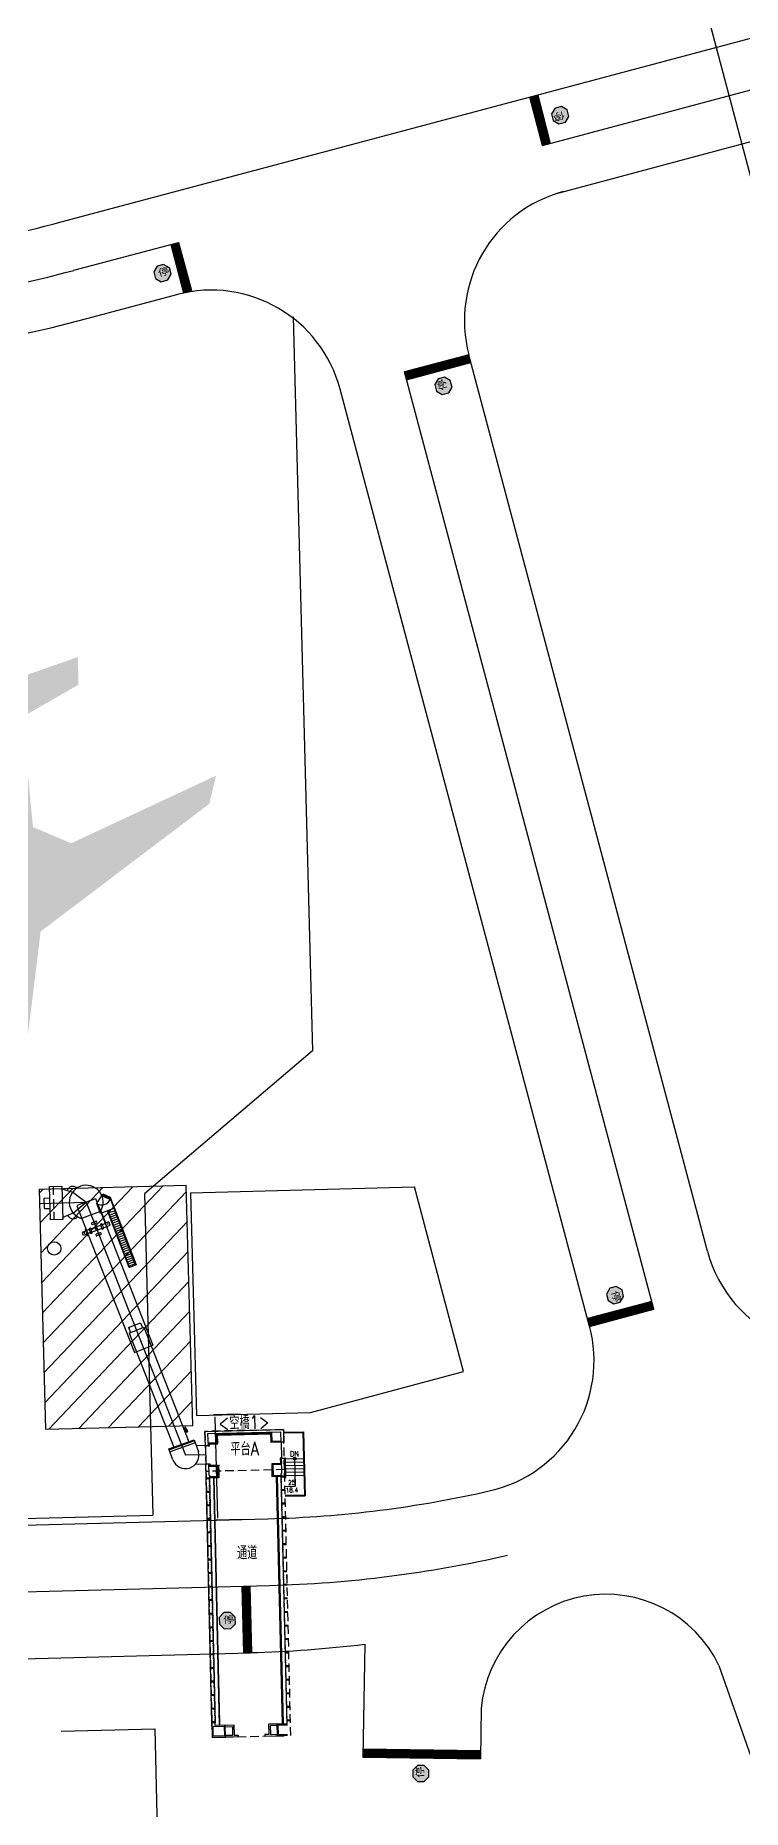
# Model space of a CAD drawing. Extents: x 71210 to 87171, y -11349 to 219.
# Drawn here: x 81683 to 82214, y -7276 to -5946 of the extents above; entities that cross this region are included whole.
import ezdxf
from ezdxf.enums import TextEntityAlignment as Align

# ---------------------------------------------------------------- set-up
doc = ezdxf.new("R2010")
doc.units = 0
doc.linetypes.add('DASHDOT2', pattern=[0.5, 0.25, -0.125, 0, -0.125])
doc.linetypes.add('HIDDEN', pattern=[9.525, 6.35, -3.175])
doc.layers.add('建築', color=7, linetype='Continuous')
doc.styles.add('LMP', font='SIMPLEX.shx', dxfattribs={"width": 0.8, "bigfont": 'lmp.shx'})
doc.styles.add('TC_T1', font='romanc.shx', dxfattribs={"width": 0.8, "bigfont": '@chineset.shx'})

msp = doc.modelspace()

# ---------------------------------------------------------------- hatches: boundary and pattern name
at = {"layer": '建築', "ltscale": 1000}
h = msp.add_hatch(color=256, dxfattribs=at)
h.dxf.hatch_style = 1
h.paths.add_polyline_path([(83121.6, -5771.5), (83115.7, -5774.5), (83110.1, -5772.3), (83107.2, -5766.8), (83109.3, -5760.9), (83115.3, -5758.3), (83120.9, -5760.4), (83123.3, -5765.8)])
h.paths.add_polyline_path([(83411.7, -5650.9), (83418.1, -5649.2), (83423.1, -5652.5), (83424.7, -5658.5), (83421.3, -5663.9), (83415, -5665.1), (83410, -5661.9), (83408.8, -5656.1)])
h.paths.add_polyline_path([(82083.6, -6006.4), (82082.4, -6001.6), (82078.1, -5999), (82073.3, -6000.3), (82070.7, -6004.5), (82071.9, -6009.4), (82076.2, -6011.9), (82081.1, -6010.7)])
h.paths.add_polyline_path([(81772.2, -6123), (81773.5, -6127.9), (81777.8, -6130.4), (81782.7, -6129.1), (81785.2, -6124.8), (81783.9, -6120), (81779.6, -6117.4), (81774.8, -6118.7)])
h.paths.add_polyline_path([(81988.6, -6215), (81993.5, -6213.7), (81996, -6209.4), (81994.7, -6204.5), (81990.3, -6202), (81985.5, -6203.3), (81983, -6207.6), (81984.3, -6212.5)])
h.paths.add_polyline_path([(82119.2, -6883.9), (82114.4, -6885.2), (82111.9, -6889.5), (82113.2, -6894.4), (82117.5, -6896.9), (82122.3, -6895.6), (82124.8, -6891.3), (82123.6, -6886.4)])
h.paths.add_polyline_path([(82271.3, -7154.7), (82276, -7153), (82278.2, -7148.5), (82276.5, -7143.8), (82272, -7141.6), (82267.3, -7143.3), (82265.1, -7147.8), (82266.8, -7152.5)])
h.paths.add_polyline_path([(81970, -7255), (81975, -7255.1), (81978.6, -7251.6), (81978.7, -7246.6), (81975.2, -7243), (81970.2, -7242.9), (81966.6, -7246.4), (81966.5, -7251.4)])
h.paths.add_polyline_path([(81821.2, -7132), (81821.4, -7137), (81825, -7140.4), (81830, -7140.3), (81833.4, -7136.7), (81833.3, -7131.7), (81829.7, -7128.2), (81824.7, -7128.4)])
h.paths.add_polyline_path([(77964.7, -7187.9), (77964.5, -7182.9), (77960.9, -7179.5), (77955.9, -7179.6), (77952.5, -7183.2), (77952.6, -7188.2), (77956.2, -7191.7), (77961.2, -7191.5)])
h.paths.add_polyline_path([(77788.3, -7238.1), (77788.5, -7243), (77792.1, -7246.5), (77797.1, -7246.4), (77800.5, -7242.7), (77800.4, -7237.7), (77796.8, -7234.3), (77791.8, -7234.4)])
h.paths.add_polyline_path([(77623, -7242.4), (77623.2, -7247.4), (77626.8, -7250.8), (77631.8, -7250.7), (77635.2, -7247.1), (77635.1, -7242.1), (77631.5, -7238.6), (77626.5, -7238.8)])
h.paths.add_polyline_path([(77374.5, -7105), (77377.1, -7100.7), (77375.9, -7095.9), (77371.7, -7093.3), (77366.8, -7094.4), (77364.2, -7098.7), (77365.4, -7103.6), (77369.6, -7106.2)])
h.paths.add_polyline_path([(77247.4, -7137.2), (77247.5, -7142.2), (77251.2, -7145.7), (77256.2, -7145.5), (77259.6, -7141.9), (77259.5, -7136.9), (77255.8, -7133.5), (77250.8, -7133.6)])
h.paths.add_polyline_path([(77037.4, -7097.3), (77037.3, -7092.3), (77033.6, -7088.8), (77028.6, -7089), (77025.2, -7092.6), (77025.3, -7097.6), (77029, -7101), (77034, -7100.9)])
h.paths.add_polyline_path([(77074.4, -6308.6), (77074.3, -6303.6), (77070.6, -6300.2), (77065.6, -6300.3), (77062.2, -6304), (77062.3, -6309), (77066, -6312.4), (77071, -6312.3)])
msp.add_hatch(color=256, dxfattribs=at).paths.add_polyline_path([(81664.9, -6750.8), (81655, -6741.2), (81633.7, -6618.9), (81502.5, -6529.8), (81496.3, -6509), (81607.5, -6554.1), (81635.5, -6540.4), (81639.2, -6457.6), (81596, -6435.6), (81595.5, -6414.8), (81655.8, -6432.7), (81715.2, -6411.8), (81715.7, -6432.6), (81673.7, -6456.7), (81681.5, -6539.3), (81710.2, -6551.5), (81818.9, -6500.8), (81813.9, -6521.9), (81687.3, -6617.6), (81672.2, -6740.8)])

# ---------------------------------------------------------------- linework, layer by layer
for p, q in [((82064, -6028.2, -12.7), (84353.5, -5418.4, -12.7)), ((82064, -6028.2, -12.7), (84353.5, -5418.4, -12.7)), ((82073.6, -6064.4, -12.7), (83871.5, -5585.6, -12.7)), ((81702.6, -6085.6, -12.7), (83108, -5711.3, -12.7)), ((82593.3, -7462.5, -12.7), (82139, -5745.1, -12.7)), ((82064, -6028.2, -12.7), (82054.3, -5991.9, -12.7)), ((82054.3, -5991.9, -12.7), (82064, -6028.2, -12.7)), ((82055, -5991.7, -12.7), (82064.3, -6028.1, -12.7)), ((82055.5, -5991.6, -12.7), (82064.8, -6028, -12.7)), ((82056, -5991.5, -12.7), (82065.2, -6027.9, -12.7)), ((82056.5, -5991.4, -12.7), (82065.7, -6027.7, -12.7)), ((82056.9, -5991.2, -12.7), (82066.2, -6027.6, -12.7)), ((82057.4, -5991.1, -12.7), (82066.7, -6027.5, -12.7)), ((82057.9, -5991, -12.7), (82067.2, -6027.3, -12.7)), ((82058.4, -5990.9, -12.7), (82067.7, -6027.2, -12.7)), ((82058.9, -5990.7, -12.7), (82068.1, -6027.1, -12.7)), ((82059.4, -5990.6, -12.7), (82068.6, -6027, -12.7)), ((82059.8, -5990.5, -12.7), (82069.1, -6026.8, -12.7)), ((82060.3, -5990.4, -12.7), (82069.6, -6026.7, -12.7)), ((82060.3, -5990.4, -12.7), (82069.6, -6026.7, -12.7)), ((82078.1, -5999, -12.7), (82073.3, -6000.3, -12.7)), ((82078.1, -5999, -12.7), (82073.3, -6000.3, -12.7)), ((82082.4, -6001.6, -12.7), (82078.1, -5999, -12.7)), ((82082.4, -6001.6, -12.7), (82078.1, -5999, -12.7)), ((82073.3, -6000.3, -12.7), (82070.7, -6004.5, -12.7)), ((82073.3, -6000.3, -12.7), (82070.7, -6004.5, -12.7)), ((82070.7, -6004.5, -12.7), (82071.9, -6009.4, -12.7)), ((82070.7, -6004.5, -12.7), (82071.9, -6009.4, -12.7)), ((82071.9, -6009.4, -12.7), (82076.2, -6011.9, -12.7)), ((82071.9, -6009.4, -12.7), (82076.2, -6011.9, -12.7)), ((82076.2, -6011.9, -12.7), (82081.1, -6010.7, -12.7)), ((82076.2, -6011.9, -12.7), (82081.1, -6010.7, -12.7)), ((82081.1, -6010.7, -12.7), (82083.6, -6006.4, -12.7)), ((82081.1, -6010.7, -12.7), (82083.6, -6006.4, -12.7)), ((82083.6, -6006.4, -12.7), (82082.4, -6001.6, -12.7)), ((82083.6, -6006.4, -12.7), (82082.4, -6001.6, -12.7)), ((82073.6, -6064.4, -12.7), (82073.7, -6064.5, -12.7)), ((81712.2, -6121.8, -12.7), (81790.8, -6100.9, -12.7)), ((81785.1, -6102.4, -12.7), (81794.6, -6138.7, -12.7)), ((81785.6, -6102.3, -12.7), (81795, -6138.6, -12.7)), ((81786.1, -6102.2, -12.7), (81795.5, -6138.5, -12.7)), ((81786.6, -6102, -12.7), (81796, -6138.3, -12.7)), ((81787, -6101.9, -12.7), (81796.5, -6138.2, -12.7)), ((81787.5, -6101.8, -12.7), (81797, -6138.1, -12.7)), ((81788, -6101.7, -12.7), (81797.4, -6137.9, -12.7)), ((81788.5, -6101.5, -12.7), (81797.9, -6137.8, -12.7)), ((81789, -6101.4, -12.7), (81798.4, -6137.7, -12.7)), ((81789.4, -6101.3, -12.7), (81798.9, -6137.6, -12.7)), ((81789.9, -6101.1, -12.7), (81799.4, -6137.4, -12.7)), ((81790.4, -6101, -12.7), (81799.9, -6137.3, -12.7)), ((81800.4, -6137.1, -12.7), (81790.8, -6100.9, -12.7)), ((81790.8, -6100.9, -12.7), (81800.4, -6137.1, -12.7)), ((81774.8, -6118.7, -12.7), (81772.2, -6123, -12.7)), ((81774.8, -6118.7, -12.7), (81772.2, -6123, -12.7)), ((81779.6, -6117.4, -12.7), (81774.8, -6118.7, -12.7)), ((81779.6, -6117.4, -12.7), (81774.8, -6118.7, -12.7)), ((81783.9, -6120, -12.7), (81779.6, -6117.4, -12.7)), ((81783.9, -6120, -12.7), (81779.6, -6117.4, -12.7)), ((81772.2, -6123, -12.7), (81773.5, -6127.9, -12.7)), ((81772.2, -6123, -12.7), (81773.5, -6127.9, -12.7)), ((81773.5, -6127.9, -12.7), (81777.8, -6130.4, -12.7)), ((81773.5, -6127.9, -12.7), (81777.8, -6130.4, -12.7)), ((81777.8, -6130.4, -12.7), (81782.7, -6129.1, -12.7)), ((81777.8, -6130.4, -12.7), (81782.7, -6129.1, -12.7)), ((81782.7, -6129.1, -12.7), (81785.2, -6124.8, -12.7)), ((81782.7, -6129.1, -12.7), (81785.2, -6124.8, -12.7)), ((81785.2, -6124.8, -12.7), (81783.9, -6120, -12.7)), ((81785.2, -6124.8, -12.7), (81783.9, -6120, -12.7)), ((81721.9, -6158.1, -12.7), (81790.5, -6139.8, -12.7)), ((81876.7, -6156.7, -12.7), (81891.2, -6707.2, -12.7)), ((81960.3, -6198.1, -12.7), (82008.7, -6185.2, -12.7)), ((81960.3, -6198.1, -12.7), (82008.7, -6185.2, -12.7)), ((82008.7, -6185.2, -12.7), (81960.3, -6198.1, -12.7)), ((81960.4, -6198.1, -12.7), (82008.6, -6185.2, -12.7)), ((81960.4, -6198.1, -12.7), (82008.6, -6185.2, -12.7)), ((82187.7, -6857.3, -12.7), (82008.7, -6185.2, -12.7)), ((82147.5, -6900.8, -12.7), (81960.3, -6198.1, -12.7)), ((81960.5, -6198.5, -12.7), (82008.8, -6185.7, -12.7)), ((81960.6, -6199, -12.7), (82008.9, -6186.1, -12.7)), ((81960.7, -6199.5, -12.7), (82009, -6186.6, -12.7)), ((81960.9, -6200, -12.7), (82009.2, -6187.1, -12.7)), ((81961, -6200.5, -12.7), (82009.3, -6187.6, -12.7)), ((81961.1, -6201, -12.7), (82009.4, -6188.1, -12.7)), ((81961.3, -6201.4, -12.7), (82009.6, -6188.6, -12.7)), ((81961.4, -6201.9, -12.7), (82009.7, -6189, -12.7)), ((81961.5, -6202.4, -12.7), (82009.8, -6189.5, -12.7)), ((81961.6, -6202.9, -12.7), (82009.9, -6190, -12.7)), ((81961.8, -6203.4, -12.7), (82010.1, -6190.5, -12.7)), ((81961.9, -6203.9, -12.7), (82010.2, -6191, -12.7)), ((82099.2, -6913.7, -12.7), (81912, -6210.9, -12.7)), ((81985.5, -6203.3, -12.7), (81983, -6207.6, -12.7)), ((81985.5, -6203.3, -12.7), (81983, -6207.6, -12.7)), ((81983, -6207.6, -12.7), (81984.3, -6212.5, -12.7)), ((81983, -6207.6, -12.7), (81984.3, -6212.5, -12.7)), ((81990.3, -6202, -12.7), (81985.5, -6203.3, -12.7)), ((81990.3, -6202, -12.7), (81985.5, -6203.3, -12.7)), ((81994.7, -6204.5, -12.7), (81990.3, -6202, -12.7)), ((81994.7, -6204.5, -12.7), (81990.3, -6202, -12.7)), ((81993.5, -6213.7, -12.7), (81996, -6209.4, -12.7)), ((81993.5, -6213.7, -12.7), (81996, -6209.4, -12.7)), ((81996, -6209.4, -12.7), (81994.7, -6204.5, -12.7)), ((81996, -6209.4, -12.7), (81994.7, -6204.5, -12.7)), ((81984.3, -6212.5, -12.7), (81988.6, -6215, -12.7)), ((81984.3, -6212.5, -12.7), (81988.6, -6215, -12.7)), ((81988.6, -6215, -12.7), (81993.5, -6213.7, -12.7)), ((81988.6, -6215, -12.7), (81993.5, -6213.7, -12.7)), ((81891.2, -6707.2, -12.7), (81765.2, -6814.4, -12.7)), ((81796.6, -6808, -12.7), (81686.2, -6811, -12.7)), ((81801.4, -6988, -12.7), (81796.6, -6808, -12.7)), ((81799.8, -6813.5, -12.7), (81967.8, -6809.1, -12.7)), ((82004.7, -6947.6, -12.7), (81967.8, -6809.1, -12.7)), ((81686.2, -6811, -12.7), (81690.9, -6990.9, -12.7)), ((81765.2, -6814.4, -12.7), (81771.6, -7055.3, -12.7)), ((81799.8, -6813.5, -12.7), (81804.2, -6980.5, -12.7)), ((82114.4, -6885.2, -12.7), (82111.9, -6889.5, -12.7)), ((82114.4, -6885.2, -12.7), (82111.9, -6889.5, -12.7)), ((82111.9, -6889.5, -12.7), (82113.2, -6894.4, -12.7)), ((82111.9, -6889.5, -12.7), (82113.2, -6894.4, -12.7)), ((82119.2, -6883.9, -12.7), (82114.4, -6885.2, -12.7)), ((82119.2, -6883.9, -12.7), (82114.4, -6885.2, -12.7)), ((82123.6, -6886.4, -12.7), (82119.2, -6883.9, -12.7)), ((82123.6, -6886.4, -12.7), (82119.2, -6883.9, -12.7)), ((82124.8, -6891.3, -12.7), (82123.6, -6886.4, -12.7)), ((82124.8, -6891.3, -12.7), (82123.6, -6886.4, -12.7)), ((82146, -6895, -12.7), (82097.7, -6907.9, -12.7)), ((82146.1, -6895.5, -12.7), (82097.8, -6908.4, -12.7)), ((82146.2, -6896, -12.7), (82097.9, -6908.9, -12.7)), ((82146.3, -6896.5, -12.7), (82098, -6909.4, -12.7)), ((82146.5, -6897, -12.7), (82098.2, -6909.8, -12.7)), ((82146.6, -6897.4, -12.7), (82098.3, -6910.3, -12.7)), ((82146.7, -6897.9, -12.7), (82098.4, -6910.8, -12.7)), ((82146.9, -6898.4, -12.7), (82098.6, -6911.3, -12.7)), ((82147, -6898.9, -12.7), (82098.7, -6911.8, -12.7)), ((82147.1, -6899.4, -12.7), (82098.8, -6912.3, -12.7)), ((82147.3, -6899.9, -12.7), (82099, -6912.7, -12.7)), ((82147.4, -6900.3, -12.7), (82099.1, -6913.2, -12.7)), ((82147.5, -6900.8, -12.7), (82099.2, -6913.7, -12.7)), ((82147.5, -6900.8, -12.7), (82099.2, -6913.7, -12.7)), ((82147.5, -6900.8, -12.7), (82099.2, -6913.7, -12.7)), ((82147.5, -6900.8, -12.7), (82099.2, -6913.7, -12.7)), ((82099.2, -6913.7, -12.7), (82147.5, -6900.8, -12.7)), ((82113.2, -6894.4, -12.7), (82117.5, -6896.9, -12.7)), ((82113.2, -6894.4, -12.7), (82117.5, -6896.9, -12.7)), ((82117.5, -6896.9, -12.7), (82122.3, -6895.6, -12.7)), ((82117.5, -6896.9, -12.7), (82122.3, -6895.6, -12.7)), ((82122.3, -6895.6, -12.7), (82124.8, -6891.3, -12.7)), ((82122.3, -6895.6, -12.7), (82124.8, -6891.3, -12.7)), ((81889.7, -6978.2, -12.7), (82004.7, -6947.6, -12.7)), ((81804.2, -6980.5, -12.7), (81889.7, -6978.2, -12.7)), ((81837, -6979.6, -12.7), (81817, -6980.1, -12.7)), ((81818, -6982.1, -12.7), (81820, -7057, -12.7)), ((81690.9, -6990.9, -12.7), (81801.4, -6988, -12.7)), ((78217.7, -7153.8, -12.7), (81857.7, -7058, -12.7)), ((81574, -7060.5, -12.7), (81771.6, -7055.3, -12.7)), ((81839, -7058.5, -12.7), (81819, -7059, -12.7)), ((78529.3, -7195.6, -12.7), (81859, -7108, -12.7)), ((81838.2, -7108.6, -12.7), (81839.6, -7158.5, -12.7)), ((81838.7, -7108.5, -12.7), (81840.1, -7158.5, -12.7)), ((81839.2, -7108.5, -12.7), (81840.6, -7158.5, -12.7)), ((81839.7, -7108.5, -12.7), (81841.1, -7158.5, -12.7)), ((81840.2, -7108.5, -12.7), (81841.6, -7158.5, -12.7)), ((81840.7, -7108.5, -12.7), (81842.1, -7158.5, -12.7)), ((81841.2, -7108.5, -12.7), (81842.6, -7158.5, -12.7)), ((81841.7, -7108.5, -12.7), (81843.1, -7158.4, -12.7)), ((81842.2, -7108.5, -12.7), (81843.6, -7158.4, -12.7)), ((81842.7, -7108.4, -12.7), (81844.1, -7158.4, -12.7)), ((81843.2, -7108.4, -12.7), (81844.6, -7158.4, -12.7)), ((81843.7, -7108.4, -12.7), (81845.1, -7158.4, -12.7)), ((81844.2, -7108.4, -12.7), (81845.6, -7158.4, -12.7)), ((81844.2, -7108.4, -12.7), (81845.6, -7158.4, -12.7)), ((81844.2, -7108.4, -12.7), (81845.6, -7158.4, -12.7)), ((81844.2, -7108.4, -12.7), (81845.6, -7158.4, -12.7)), ((81824.7, -7128.4, -12.7), (81821.2, -7132, -12.7)), ((81824.7, -7128.4, -12.7), (81821.2, -7132, -12.7)), ((81829.7, -7128.2, -12.7), (81824.7, -7128.4, -12.7)), ((81829.7, -7128.2, -12.7), (81824.7, -7128.4, -12.7)), ((81833.3, -7131.7, -12.7), (81829.7, -7128.2, -12.7)), ((81833.3, -7131.7, -12.7), (81829.7, -7128.2, -12.7)), ((81821.2, -7132, -12.7), (81821.4, -7137, -12.7)), ((81821.2, -7132, -12.7), (81821.4, -7137, -12.7)), ((81821.4, -7137, -12.7), (81825, -7140.4, -12.7)), ((81821.4, -7137, -12.7), (81825, -7140.4, -12.7)), ((81825, -7140.4, -12.7), (81830, -7140.3, -12.7)), ((81825, -7140.4, -12.7), (81830, -7140.3, -12.7)), ((81830, -7140.3, -12.7), (81833.4, -7136.7, -12.7)), ((81830, -7140.3, -12.7), (81833.4, -7136.7, -12.7)), ((81833.4, -7136.7, -12.7), (81833.3, -7131.7, -12.7)), ((81833.4, -7136.7, -12.7), (81833.3, -7131.7, -12.7)), ((81930.5, -7152, -12.7), (81929.1, -7236.7, -12.7)), ((77492.6, -7272.9, -12.7), (81844.7, -7158.4, -12.7)), ((82196.3, -7168, -12.7), (82307.9, -7486.6, -12.7)), ((82017.9, -7200, -12.7), (82017.3, -7238.1, -12.7)), ((81702.8, -7217.3, 109.7), (81773, -7215.5, 109.7)), ((81773, -7215.5, 109.7), (81774.9, -7301.9, 109.7)), ((81929.1, -7230.7, -12.7), (82017.4, -7232.1, -12.7)), ((81929.1, -7231.2, -12.7), (82017.4, -7232.6, -12.7)), ((81929.1, -7231.7, -12.7), (82017.3, -7233.1, -12.7)), ((81929.1, -7232.2, -12.7), (82017.3, -7233.6, -12.7)), ((81929.1, -7232.7, -12.7), (82017.3, -7234.1, -12.7)), ((81929.1, -7233.2, -12.7), (82017.3, -7234.6, -12.7)), ((81929.1, -7233.7, -12.7), (82017.3, -7235.1, -12.7)), ((81929.1, -7234.2, -12.7), (82017.3, -7235.6, -12.7)), ((81929.1, -7234.7, -12.7), (82017.3, -7236.1, -12.7)), ((81929.1, -7235.2, -12.7), (82017.3, -7236.6, -12.7)), ((81929.1, -7235.7, -12.7), (82017.3, -7237.1, -12.7)), ((81929.1, -7236.2, -12.7), (82017.3, -7237.6, -12.7)), ((81929.2, -7230.7, -12.7), (82017.4, -7232.1, -12.7)), ((81929.2, -7230.7, -12.7), (82017.4, -7232.1, -12.7)), ((81929.2, -7230.7, -12.7), (82017.4, -7232.1, -12.7)), ((82017.4, -7232.1, -12.7), (81929.2, -7230.7, -12.7)), ((81929.1, -7236.7, -12.7), (82017.3, -7238.1, -12.7)), ((81966.6, -7246.4, -12.7), (81966.5, -7251.4, -12.7)), ((81966.6, -7246.4, -12.7), (81966.5, -7251.4, -12.7)), ((81970.2, -7242.9, -12.7), (81966.6, -7246.4, -12.7)), ((81970.2, -7242.9, -12.7), (81966.6, -7246.4, -12.7)), ((81975.2, -7243, -12.7), (81970.2, -7242.9, -12.7)), ((81975.2, -7243, -12.7), (81970.2, -7242.9, -12.7)), ((81978.7, -7246.6, -12.7), (81975.2, -7243, -12.7)), ((81978.7, -7246.6, -12.7), (81975.2, -7243, -12.7)), ((81978.6, -7251.6, -12.7), (81978.7, -7246.6, -12.7)), ((81978.6, -7251.6, -12.7), (81978.7, -7246.6, -12.7)), ((81966.5, -7251.4, -12.7), (81970, -7255, -12.7)), ((81966.5, -7251.4, -12.7), (81970, -7255, -12.7)), ((81970, -7255, -12.7), (81975, -7255.1, -12.7)), ((81970, -7255, -12.7), (81975, -7255.1, -12.7)), ((81975, -7255.1, -12.7), (81978.6, -7251.6, -12.7)), ((81975, -7255.1, -12.7), (81978.6, -7251.6, -12.7))]:
    msp.add_line(p, q, dxfattribs=at)
at = {"layer": '建築', "linetype": 'Continuous', "ltscale": 1000}
for p, q in [((81686.8, -6836.3, -12.7), (81711.5, -6810.3, -12.7)), ((81687.4, -6858.8, -12.7), (81734, -6809.7, -12.7)), ((81688, -6881.2, -12.7), (81756.4, -6809.1, -12.7)), ((81688.6, -6903.7, -12.7), (81778.9, -6808.5, -12.7)), ((81686.2, -6813.9, -12.7), (81689.1, -6810.9, -12.7)), ((81689.2, -6926.1, -12.7), (81796.8, -6812.7, -12.7)), ((81689.8, -6948.6, -12.7), (81797.4, -6835.2, -12.7)), ((81690.4, -6971, -12.7), (81797.9, -6857.6, -12.7)), ((81693.4, -6990.8, -12.7), (81798.5, -6880.1, -12.7)), ((81715.9, -6990.2, -12.7), (81799.1, -6902.5, -12.7)), ((81738.3, -6989.6, -12.7), (81799.7, -6924.9, -12.7)), ((81760.8, -6989.1, -12.7), (81800.3, -6947.4, -12.7)), ((81783.2, -6988.5, -12.7), (81800.9, -6969.8, -12.7))]:
    msp.add_line(p, q, dxfattribs=at)
at = {"layer": '建築', "linetype": 'HIDDEN'}
for p, q in [((81696.6, -6808.8, 87.7), (81697.3, -6833.8, 87.7)), ((81869.6, -6991.1, 183.4), (81810.6, -6992.5, 183.4)), ((81810.6, -6992.5, 183.4), (81816, -7221.9, 183.4)), ((81875, -7220.5, 183.4), (81869.6, -6991.1, 183.4)), ((81870.3, -7021.1, 183.4), (81811.3, -7022.5, 183.4)), ((81811.3, -7022.5, 183.4), (81816, -7221.9, 183.4)), ((81875, -7220.5, 183.4), (81870.3, -7021.1, 183.4)), ((81816, -7221.9, 183.4), (81872.5, -7220.6, 183.4)), ((81816, -7221.9, 183.4), (81872.5, -7220.6, 183.4)), ((81875, -7220.5, 183.4), (81875, -7220.5, 183.4)), ((81875, -7220.5, 183.4), (81875, -7220.5, 183.4))]:
    msp.add_line(p, q, dxfattribs=at)
at = {"layer": '建築'}
for p, q in [((81703.3, -6810.7, 87.7), (81711.4, -6813.2, 87.7)), ((81686.5, -6821.5, 87.7), (81721.5, -6820.6, 87.7)), ((81689.6, -6817.5, 87.7), (81694.4, -6817.3, 87.7)), ((81689.6, -6817.5, 87.7), (81690, -6825.4, 87.7)), ((81711.4, -6813.2, 87.7), (81721.5, -6820.6, 87.7)), ((81712.2, -6828.4, 87.7), (81721.5, -6820.6, 87.7)), ((81728.5, -6818, 87.7), (81714.4, -6823.2, 87.7)), ((81714.5, -6823.4, 87.7), (81757.7, -6933.3, 143.1)), ((81721.5, -6820.6, 87.7), (81796, -7010.4, 183.4)), ((81728.5, -6817.9, 87.7), (81771.6, -6927.8, 143.1)), ((81729.5, -6821.7, 87.7), (81733.1, -6815.6, 87.7)), ((81732.3, -6829.1, 87.7), (81729.5, -6821.7, 87.7)), ((81734.3, -6814.7, 87.7), (81733, -6815.2, 87.7)), ((81734.3, -6815.1, 87.7), (81733.1, -6815.5, 87.7)), ((81739.7, -6818.3, 87.7), (81733.1, -6815.6, 87.7)), ((81739.5, -6818.6, 87.7), (81733.4, -6816, 87.7)), ((81739.7, -6817.2, 87.7), (81734.3, -6814.7, 87.7)), ((81734.3, -6815.1, 87.7), (81739.5, -6817.4, 87.7)), ((81742.4, -6825.3, 87.7), (81739.5, -6817.4, 87.7)), ((81739.5, -6818.6, 87.7), (81739.7, -6818.3, 87.7)), ((81742.7, -6825.2, 87.7), (81739.7, -6817.2, 87.7)), ((81690, -6825.4, 87.7), (81694.4, -6825.3, 87.7)), ((81732.1, -6827.6, 87.7), (81718, -6832.9, 87.7)), ((81725.4, -6836.5, 87.7), (81725.7, -6837.2, 87.7)), ((81727.2, -6835.5, 87.7), (81725.6, -6836.1, 87.7)), ((81726.1, -6837.3, 87.7), (81729.2, -6836.2, 87.7)), ((81727.2, -6835.5, 87.7), (81728.7, -6834.9, 87.7)), ((81729.4, -6835.7, 87.7), (81729.1, -6835.1, 87.7)), ((81742.7, -6825.2, 87.7), (81732.3, -6829.1, 87.7)), ((81732.9, -6836.8, 87.7), (81732.3, -6837.1, 87.7)), ((81734, -6838.6, 87.7), (81733.4, -6837, 87.7)), ((81735.2, -6835.3, 87.7), (81735.5, -6835.1, 87.7)), ((81735.2, -6835.3, 87.7), (81737.1, -6840.2, 87.7)), ((81737.4, -6840.1, 87.7), (81735.5, -6835.1, 87.7)), ((81743.1, -6827, 87.7), (81738.5, -6828.7, 87.7)), ((81743.7, -6828.5, 87.7), (81739.1, -6830.3, 87.7)), ((81744.2, -6830.1, 87.7), (81739.6, -6831.8, 87.7)), ((81744.8, -6831.6, 87.7), (81740.2, -6833.4, 87.7)), ((81745.4, -6833.1, 87.7), (81740.8, -6834.9, 87.7)), ((81746, -6834.7, 87.7), (81741.4, -6836.4, 87.7)), ((81746.6, -6836.2, 87.7), (81742, -6838, 87.7)), ((81721, -6840.7, 87.7), (81720.6, -6840.9, 87.7)), ((81720.6, -6840.9, 87.7), (81722.4, -6845.8, 87.7)), ((81721, -6840.7, 87.7), (81722.9, -6845.6, 87.7)), ((81722.9, -6845.6, 87.7), (81722.4, -6845.8, 87.7)), ((81724.1, -6842.3, 87.7), (81723.5, -6840.8, 87.7)), ((81724.4, -6840.1, 87.7), (81723.7, -6840.4, 87.7)), ((81724.1, -6842.3, 87.7), (81724.7, -6843.8, 87.7)), ((81725.9, -6843.4, 87.7), (81724.8, -6840.3, 87.7)), ((81725.1, -6844, 87.7), (81725.8, -6843.8, 87.7)), ((81728.7, -6845.1, 87.7), (81729, -6845.7, 87.7)), ((81732, -6843.5, 87.7), (81728.9, -6844.7, 87.7)), ((81730.9, -6845.3, 87.7), (81729.4, -6845.9, 87.7)), ((81730.9, -6845.3, 87.7), (81732.5, -6844.8, 87.7)), ((81732.1, -6837.5, 87.7), (81733.3, -6840.6, 87.7)), ((81732.6, -6844.3, 87.7), (81732.4, -6843.7, 87.7)), ((81733.7, -6840.8, 87.7), (81734.3, -6840.5, 87.7)), ((81734, -6838.6, 87.7), (81734.5, -6840.1, 87.7)), ((81737.1, -6840.2, 87.7), (81737.4, -6840.1, 87.7)), ((81747.2, -6837.8, 87.7), (81742.5, -6839.5, 87.7)), ((81747.7, -6839.3, 87.7), (81743.1, -6841, 87.7)), ((81748.3, -6840.8, 87.7), (81743.7, -6842.6, 87.7)), ((81748.9, -6842.4, 87.7), (81744.3, -6844.1, 87.7)), ((81749.5, -6843.9, 87.7), (81744.9, -6845.6, 87.7)), ((81750.1, -6845.4, 87.7), (81745.5, -6847.2, 87.7)), ((81750.6, -6847, 87.7), (81746, -6848.7, 87.7)), ((81751.2, -6848.5, 87.7), (81746.6, -6850.2, 87.7)), ((81751.8, -6850, 87.7), (81747.2, -6851.8, 87.7)), ((81752.4, -6851.6, 87.7), (81747.8, -6853.3, 87.7)), ((81753, -6853.1, 87.7), (81748.4, -6854.9, 87.7)), ((81753.3, -6914.6, 143.1), (81762.2, -6911.1, 143.1)), ((81753.3, -6914.6, 134.2), (81754.7, -6918.4, 136.1)), ((81753.6, -6918.8, 143.1), (81764.8, -6914.4, 143.1)), ((81762.2, -6911.1, 134.2), (81763.7, -6914.8, 136.1)), ((81764.8, -6914.4, 136.1), (81798.5, -7000.3, 179.4)), ((81753.6, -6918.8, 136.1), (81787.2, -7004.3, 179.2)), ((81757.7, -6933.3, 143.1), (81771.6, -6927.8, 143.1)), ((81796, -6989.4, 176), (81795.3, -6989.6, 176)), ((81795.6, -6990.2, 176), (81795.3, -6989.6, 176)), ((81795.5, -6992.5, 176), (81797.2, -6991.9, 176)), ((81795.6, -6990.2, 176), (81796.2, -6990, 176)), ((81795.8, -6991.5, 176), (81795.6, -6990.2, 176)), ((81796.9, -6991.1, 176), (81795.8, -6991.5, 176)), ((81795.8, -6991.5, 176), (81796.1, -6992.3, 176)), ((81797.5, -6992.9, 176), (81795.8, -6993.5, 176)), ((81796.2, -6990, 176), (81796, -6989.4, 176)), ((81796.9, -6991.1, 176), (81796.2, -6990, 176)), ((81796.9, -6991.1, 176), (81797.5, -6992.9, 176)), ((81810.6, -6992.5, 183.4), (81869.6, -6991.1, 183.4)), ((81810.9, -7003.2, 183.4), (81810.6, -6992.5, 183.4)), ((81867.6, -6993.1, 183.4), (81812.6, -6994.4, 183.4)), ((81812.6, -6994.4, 183.4), (81812.9, -7003.2, 183.4)), ((81819.5, -7001, 183.4), (81819.3, -6994.3, 183.4)), ((81820.1, -6994.5, 183.4), (81860.1, -6993.5, 183.4)), ((81820.3, -7001.8, 183.4), (81820.1, -6994.3, 183.4)), ((81820.2, -6995.3, 183.4), (81860.2, -6994.3, 183.4)), ((81860.3, -7000.8, 183.4), (81860.1, -6993.3, 183.4)), ((81861.1, -7000, 183.4), (81860.9, -6993.3, 183.4)), ((81867.8, -7000.6, 183.4), (81867.6, -6993.1, 183.4)), ((81869.6, -6991.1, 183.4), (81869.8, -7000.6, 183.4)), ((81869.6, -6993.1, 183.4), (81884.6, -6992.7, 183.4)), ((81869.6, -6993.6, 183.4), (81884.1, -6993.2, 183.4)), ((81884.1, -6993.2, 183.4), (81885.3, -7040.2, 183.4)), ((81884.6, -6992.7, 183.4), (81885.8, -7040.7, 183.4)), ((81783.6, -7005.6, 183.4), (81802.5, -6998.8, 183.4)), ((81786.6, -7013.8, 183.4), (81783.6, -7005.6, 183.4)), ((81802.8, -6999.5, 183.4), (81783.9, -7006.3, 183.4)), ((81803.3, -7001.1, 183.4), (81784.4, -7007.9, 183.4)), ((81811, -7010, 183.4), (81796, -7010.4, 183.4)), ((81802.5, -6998.8, 183.4), (81805.7, -7007.8, 183.4)), ((81810.8, -7003, 183.4), (81804.1, -7003.2, 183.4)), ((81810.9, -7003.2, 183.4), (81811.2, -7016.7, 183.4)), ((81812.9, -7003.2, 183.4), (81810.9, -7003.2, 183.4)), ((81810.9, -7003.2, 183.4), (81811.2, -7016.7, 183.4)), ((81812.8, -7001.1, 183.4), (81819.5, -7001, 183.4)), ((81812.8, -7001.9, 183.4), (81820.3, -7001.8, 183.4)), ((81812.8, -7002.4, 183.4), (81813, -7002.4, 183.4)), ((81812.9, -7003.2, 183.4), (81813.9, -7003.2, 183.4)), ((81813, -7002.4, 183.4), (81813, -7001.9, 183.4)), ((81813.9, -7003.2, 183.4), (81813.8, -7001.9, 183.4)), ((81867.8, -7000.6, 183.4), (81860.3, -7000.8, 183.4)), ((81867.8, -6999.8, 183.4), (81861.1, -7000, 183.4)), ((81869.8, -7000.6, 183.4), (81867.8, -7000.6, 183.4)), ((81867.8, -7000.6, 183.4), (81868.1, -7012.6, 183.4)), ((81811.2, -7017, 183.4), (81803.4, -7017.2, 183.4)), ((81811.2, -7016.7, 183.4), (81813.2, -7016.7, 183.4)), ((81811.4, -7027.5, 183.4), (81811.2, -7016.7, 183.4)), ((81813.2, -7016.7, 183.4), (81813.4, -7025.4, 183.4)), ((81813.2, -7016.7, 183.4), (81814.2, -7016.7, 183.4)), ((81813.2, -7017.5, 183.4), (81813.4, -7017.5, 183.4)), ((81813.2, -7017.9, 183.4), (81820.7, -7017.7, 183.4)), ((81813.2, -7018.7, 183.4), (81819.9, -7018.6, 183.4)), ((81813.4, -7017.5, 183.4), (81813.4, -7017.9, 183.4)), ((81814.2, -7016.7, 183.4), (81814.2, -7017.9, 183.4)), ((81819.9, -7018.6, 183.4), (81820.1, -7026.5, 183.4)), ((81820.7, -7017.7, 183.4), (81820.9, -7027.2, 183.4)), ((81868.2, -7016.6, 183.4), (81860.7, -7016.8, 183.4)), ((81860.7, -7016.8, 183.4), (81860.9, -7026.3, 183.4)), ((81868.2, -7017.4, 183.4), (81861.5, -7017.6, 183.4)), ((81861.5, -7017.6, 183.4), (81861.7, -7025.5, 183.4)), ((81868.1, -7012.6, 183.4), (81867.1, -7012.6, 183.4)), ((81867.1, -7012.6, 183.4), (81867.2, -7016.6, 183.4)), ((81868.1, -7013.4, 183.4), (81867.9, -7013.4, 183.4)), ((81867.9, -7013.4, 183.4), (81868, -7016.6, 183.4)), ((81868.1, -7012.6, 183.4), (81870.1, -7012.6, 183.4)), ((81868.4, -7024.1, 183.4), (81868.1, -7012.6, 183.4)), ((81870.1, -7012.6, 183.4), (81870.4, -7026.1, 183.4)), ((81870.2, -7018.1, 183.4), (81870.7, -7018.1, 183.4)), ((81870.3, -7020.6, 183.4), (81870.8, -7020.6, 183.4)), ((81870.3, -7023.1, 183.4), (81870.8, -7023.1, 183.4)), ((81871.1, -7012.6, 183.4), (81870.6, -7012.6, 183.4)), ((81870.6, -7012.6, 183.4), (81870.9, -7026.6, 183.4)), ((81871.4, -7027, 183.4), (81871.1, -7012.6, 183.4)), ((81871.1, -7013.1, 183.4), (81884.6, -7012.7, 183.4)), ((81871.2, -7015.6, 183.4), (81884.7, -7015.2, 183.4)), ((81871.2, -7018.1, 183.4), (81884.7, -7017.7, 183.4)), ((81871.3, -7020.5, 183.4), (81884.8, -7020.2, 183.4)), ((81871.3, -7023, 183.4), (81884.8, -7022.7, 183.4)), ((81877.9, -7012.9, 183.4), (81878.3, -7033.6, 183.4)), ((81813.9, -7027.4, 183.4), (81811.4, -7027.5, 183.4)), ((81811.4, -7027.5, 183.4), (81813.9, -7027.4, 183.4)), ((81813.9, -7027.4, 183.4), (81811.4, -7027.5, 183.4)), ((81815.8, -7210.9, 183.4), (81811.4, -7027.5, 183.4)), ((81813.9, -7028, 183.4), (81811.4, -7028.1, 183.4)), ((81813.4, -7025.4, 183.4), (81813.9, -7025.4, 183.4)), ((81813.9, -7025.4, 183.4), (81813.9, -7027.4, 183.4)), ((81820.1, -7026.5, 183.4), (81813.9, -7026.6, 183.4)), ((81820.9, -7027.2, 183.4), (81813.9, -7027.4, 183.4)), ((81813.9, -7027.4, 183.4), (81818.3, -7210.9, 183.4)), ((81817.4, -7027.3, 183.4), (81816.9, -7027.3, 183.4)), ((81816.9, -7027.3, 183.4), (81821.3, -7212.8, 183.4)), ((81821.8, -7212.8, 183.4), (81817.4, -7027.3, 183.4)), ((81860.9, -7026.3, 183.4), (81867.9, -7026.1, 183.4)), ((81861.7, -7025.5, 183.4), (81867.9, -7025.3, 183.4)), ((81868.8, -7211.7, 183.4), (81864.4, -7026.2, 183.4)), ((81864.4, -7026.2, 183.4), (81864.9, -7026.2, 183.4)), ((81864.9, -7026.2, 183.4), (81869.3, -7211.6, 183.4)), ((81867.9, -7026.1, 183.4), (81867.9, -7024.1, 183.4)), ((81867.9, -7024.1, 183.4), (81868.4, -7024.1, 183.4)), ((81870.4, -7026.1, 183.4), (81867.9, -7026.1, 183.4)), ((81872.4, -7213.1, 183.4), (81867.9, -7026.1, 183.4)), ((81867.9, -7026.1, 183.4), (81870.4, -7026.1, 183.4)), ((81870.4, -7026.1, 183.4), (81867.9, -7026.1, 183.4)), ((81870.4, -7026.7, 183.4), (81867.9, -7026.7, 183.4)), ((81870.7, -7036.2, 183.4), (81868.2, -7036.3, 183.4)), ((81870.7, -7036.8, 183.4), (81868.2, -7036.9, 183.4)), ((81870.4, -7025.6, 183.4), (81870.9, -7025.6, 183.4)), ((81870.9, -7026.6, 183.4), (81870.4, -7026.6, 183.4)), ((81870.4, -7027.1, 183.4), (81871.4, -7027, 183.4)), ((81870.6, -7033.8, 183.4), (81878.3, -7033.6, 183.4)), ((81870.6, -7033.8, 183.4), (81878.3, -7033.6, 183.4)), ((81871.4, -7025.5, 183.4), (81884.9, -7025.2, 183.4)), ((81814.2, -7037.6, 183.4), (81811.7, -7037.6, 183.4)), ((81814.2, -7038.2, 183.4), (81811.7, -7038.2, 183.4)), ((81814.4, -7047.7, 183.4), (81811.9, -7047.8, 183.4)), ((81814.4, -7048.3, 183.4), (81811.9, -7048.4, 183.4)), ((81870.9, -7046.4, 183.4), (81868.4, -7046.4, 183.4)), ((81870.9, -7047, 183.4), (81868.4, -7047, 183.4)), ((81885.3, -7040.2, 183.4), (81870.8, -7040.6, 183.4)), ((81870.8, -7041.1, 183.4), (81885.8, -7040.7, 183.4)), ((81814.7, -7057.9, 183.4), (81812.2, -7057.9, 183.4)), ((81814.7, -7058.5, 183.4), (81812.2, -7058.5, 183.4)), ((81871.1, -7056.5, 183.4), (81868.6, -7056.6, 183.4)), ((81871.2, -7057.1, 183.4), (81868.7, -7057.2, 183.4)), ((81814.9, -7068, 183.4), (81812.4, -7068.1, 183.4)), ((81814.9, -7068.6, 183.4), (81812.4, -7068.7, 183.4)), ((81871.4, -7066.7, 183.4), (81868.9, -7066.8, 183.4)), ((81871.4, -7067.3, 183.4), (81868.9, -7067.4, 183.4)), ((81871.6, -7076.9, 183.4), (81869.1, -7076.9, 183.4)), ((81815.1, -7078.2, 183.4), (81812.6, -7078.3, 183.4)), ((81815.2, -7078.8, 183.4), (81812.7, -7078.9, 183.4)), ((81815.4, -7088.4, 183.4), (81812.9, -7088.4, 183.4)), ((81815.4, -7089, 183.4), (81812.9, -7089, 183.4)), ((81871.6, -7077.5, 183.4), (81869.1, -7077.5, 183.4)), ((81871.9, -7087, 183.4), (81869.4, -7087.1, 183.4)), ((81871.9, -7087.6, 183.4), (81869.4, -7087.7, 183.4)), ((81815.6, -7098.5, 183.4), (81813.1, -7098.6, 183.4)), ((81815.6, -7099.1, 183.4), (81813.1, -7099.2, 183.4)), ((81872.1, -7097.2, 183.4), (81869.6, -7097.2, 183.4)), ((81872.1, -7097.8, 183.4), (81869.6, -7097.8, 183.4)), ((81815.9, -7108.7, 183.4), (81813.4, -7108.7, 183.4)), ((81815.9, -7109.3, 183.4), (81813.4, -7109.3, 183.4)), ((81872.3, -7107.3, 183.4), (81869.8, -7107.4, 183.4)), ((81872.4, -7107.9, 183.4), (81869.9, -7108, 183.4)), ((81816.1, -7118.8, 183.4), (81813.6, -7118.9, 183.4)), ((81816.1, -7119.4, 183.4), (81813.6, -7119.5, 183.4)), ((81816.3, -7129, 183.4), (81813.8, -7129.1, 183.4)), ((81816.4, -7129.6, 183.4), (81813.9, -7129.7, 183.4)), ((81872.6, -7117.5, 183.4), (81870.1, -7117.6, 183.4)), ((81872.6, -7118.1, 183.4), (81870.1, -7118.2, 183.4)), ((81872.8, -7127.7, 183.4), (81870.3, -7127.7, 183.4)), ((81872.8, -7128.3, 183.4), (81870.3, -7128.3, 183.4)), ((81816.6, -7139.2, 183.4), (81814.1, -7139.2, 183.4)), ((81816.6, -7139.8, 183.4), (81814.1, -7139.8, 183.4)), ((81873.1, -7137.8, 183.4), (81870.6, -7137.9, 183.4)), ((81873.1, -7138.4, 183.4), (81870.6, -7138.5, 183.4)), ((81816.8, -7149.3, 183.4), (81814.3, -7149.4, 183.4)), ((81816.8, -7149.9, 183.4), (81814.3, -7150, 183.4)), ((81873.3, -7148, 183.4), (81870.8, -7148, 183.4)), ((81873.3, -7148.6, 183.4), (81870.8, -7148.6, 183.4)), ((81817.1, -7159.5, 183.4), (81814.6, -7159.5, 183.4)), ((81817.1, -7160.1, 183.4), (81814.6, -7160.1, 183.4)), ((81817.3, -7169.6, 183.4), (81814.8, -7169.7, 183.4)), ((81873.6, -7158.1, 183.4), (81871.1, -7158.2, 183.4)), ((81873.6, -7158.7, 183.4), (81871.1, -7158.8, 183.4)), ((81873.8, -7168.3, 183.4), (81871.3, -7168.3, 183.4)), ((81873.8, -7168.9, 183.4), (81871.3, -7168.9, 183.4)), ((81817.3, -7170.2, 183.4), (81814.8, -7170.3, 183.4)), ((81817.5, -7179.8, 183.4), (81815, -7179.8, 183.4)), ((81817.6, -7180.4, 183.4), (81815.1, -7180.4, 183.4)), ((81874, -7178.4, 183.4), (81871.5, -7178.5, 183.4)), ((81874, -7179, 183.4), (81871.5, -7179.1, 183.4)), ((81817.8, -7189.9, 183.4), (81815.3, -7190, 183.4)), ((81817.8, -7190.5, 183.4), (81815.3, -7190.6, 183.4)), ((81874.3, -7188.6, 183.4), (81871.8, -7188.7, 183.4)), ((81874.3, -7189.2, 183.4), (81871.8, -7189.3, 183.4)), ((81818, -7200.1, 183.4), (81815.5, -7200.2, 183.4)), ((81818, -7200.7, 183.4), (81815.5, -7200.8, 183.4)), ((81874.5, -7198.8, 183.4), (81872, -7198.8, 183.4)), ((81874.5, -7199.4, 183.4), (81872, -7199.4, 183.4)), ((81874.8, -7208.9, 183.4), (81872.3, -7209, 183.4)), ((81874.8, -7209.5, 183.4), (81872.3, -7209.6, 183.4)), ((81818.3, -7210.3, 183.4), (81815.8, -7210.3, 183.4)), ((81815.8, -7213.4, 183.4), (81815.8, -7210.9, 183.4)), ((81818.3, -7210.9, 183.4), (81815.8, -7210.9, 183.4)), ((81818.3, -7210.9, 183.4), (81815.8, -7210.9, 183.4)), ((81815.8, -7210.9, 183.4), (81816, -7221.9, 183.4)), ((81816, -7221.9, 183.4), (81826, -7221.7, 183.4)), ((81816.7, -7213.7, 183.4), (81825.1, -7213.5, 183.4)), ((81816.8, -7221.1, 183.4), (81816.7, -7213.7, 183.4)), ((81825.2, -7220.9, 183.4), (81816.8, -7221.1, 183.4)), ((81818.3, -7212.9, 183.4), (81818.3, -7210.9, 183.4)), ((81825.8, -7212.7, 183.4), (81818.3, -7212.9, 183.4)), ((81825.1, -7213.5, 183.4), (81825.2, -7220.9, 183.4)), ((81825.1, -7213.5, 183.4), (81825.1, -7213.5, 183.4)), ((81825.8, -7212.7, 183.4), (81832.3, -7212.5, 183.4)), ((81826, -7221.7, 183.4), (81825.8, -7212.7, 183.4)), ((81825.9, -7213.9, 183.4), (81831.2, -7213.8, 183.4)), ((81831.3, -7220.4, 183.4), (81826, -7220.5, 183.4)), ((81835.5, -7221.5, 183.4), (81826, -7221.7, 183.4)), ((81831.2, -7213.8, 183.4), (81831.3, -7220.4, 183.4)), ((81832.3, -7212.5, 183.4), (81832.5, -7220.3, 183.4)), ((81832.5, -7220.3, 183.4), (81835.5, -7220.3, 183.4)), ((81835.5, -7220.3, 183.4), (81835.5, -7221.5, 183.4)), ((81858.5, -7219.7, 183.4), (81855.5, -7219.8, 183.4)), ((81855.5, -7219.8, 183.4), (81855.5, -7221, 183.4)), ((81855.5, -7221, 183.4), (81865, -7220.8, 183.4)), ((81864.8, -7211.8, 183.4), (81858.3, -7211.9, 183.4)), ((81858.3, -7211.9, 183.4), (81858.5, -7219.7, 183.4)), ((81864.8, -7213, 183.4), (81859.6, -7213.1, 183.4)), ((81859.6, -7213.1, 183.4), (81859.7, -7219.7, 183.4)), ((81859.7, -7219.7, 183.4), (81865, -7219.6, 183.4)), ((81864.8, -7211.8, 183.4), (81872.3, -7211.6, 183.4)), ((81865, -7220.8, 183.4), (81864.8, -7211.8, 183.4)), ((81872.5, -7220.6, 183.4), (81865, -7220.8, 183.4)), ((81865.6, -7212.5, 183.4), (81872.3, -7212.4, 183.4)), ((81865.8, -7219.9, 183.4), (81865.6, -7212.5, 183.4)), ((81872.5, -7219.8, 183.4), (81865.8, -7219.9, 183.4))]:
    msp.add_line(p, q, dxfattribs=at)
at = {"layer": '建築', "linetype": 'DASHDOT2', "ltscale": 0.5}
for p, q in [((81818.3, -7212.9, 183.4), (81813.9, -7027.4, 183.4)), ((81821.8, -7212.8, 183.4), (81817.4, -7027.3, 183.4)), ((81868.8, -7211.7, 183.4), (81864.4, -7026.2, 183.4)), ((81872.3, -7211.6, 183.4), (81867.9, -7026.1, 183.4))]:
    msp.add_line(p, q, dxfattribs=at)
at = {"layer": '建築', "elevation": 87.7}
for points in [[(81694, -6808.8), (81703.2, -6808.6), (81703.9, -6833.6), (81694.6, -6833.8)], [(81728.8, -6839.8), (81729.4, -6839.6), (81729.9, -6840.8), (81728.7, -6841.3), (81728.2, -6840.1)]]:
    msp.add_lwpolyline(points, close=True, dxfattribs=at)
for points in [[(81703.8, -6832), (81712.2, -6828.4)], [(81721.5, -6841.9), (81735.6, -6836.5)], [(81736.1, -6836.3), (81732.5, -6826.9)], [(81739.4, -6837.9), (81738.5, -6835.4), (81736, -6836.4)], [(81753.6, -6869.7), (81737.5, -6827.1)], [(81737.9, -6837.7), (81737.5, -6836.5)], [(81737.8, -6827), (81753.9, -6869.6)], [(81758.5, -6867.9), (81742.4, -6825.3)], [(81742.7, -6825.2), (81758.9, -6867.7)], [(81719.5, -6845.5), (81718.6, -6843), (81721, -6842.1)], [(81722, -6844.5), (81719.5, -6845.5)], [(81720.5, -6844.4), (81720.1, -6843.2)], [(81736.6, -6839), (81722.4, -6844.4)], [(81737, -6838.8), (81739.4, -6837.9)], [(81753.5, -6854.6), (81748.9, -6856.4)], [(81754.1, -6856.2), (81749.5, -6857.9)], [(81754.7, -6857.7), (81750.1, -6859.5)], [(81755.3, -6859.3), (81750.7, -6861)], [(81755.9, -6860.8), (81751.3, -6862.5)], [(81756.5, -6862.3), (81751.8, -6864.1)], [(81757, -6863.9), (81752.4, -6865.6)], [(81757.6, -6865.4), (81753, -6867.1)], [(81758.2, -6866.9), (81753.6, -6868.7)], [(81753.9, -6869.6), (81753.6, -6869.7)], [(81758.5, -6867.9), (81753.9, -6869.6)], [(81758.9, -6867.7), (81758.5, -6867.9)]]:
    msp.add_lwpolyline(points, dxfattribs=at)
at = {"layer": '建築', "ltscale": 1000}
msp.add_circle((81697.5, -6855.3, -12.7), 5, dxfattribs=at)
for centre, radius, start, end in [((82105.3, -6159.5, -12.7), 100, 104.9125, 194.9125), ((81454.9, -5155.5, -12.7), 962.5, 272.6091, 284.9125), ((81459, -5182, -12.7), 973.4, 272.4401, 285.0816), ((81815.4, -6236.7, -12.7), 100, 14.9125, 104.9125), ((81454.9, -5155.5, -12.7), 1037.5, 272.6091, 284.9125), ((82284.3, -6831.6, -12.7), 100, 194.9125, 299.2986), ((82002.6, -6939.4, -12.7), 100, 282.8812, 14.9125), ((81835.4, -6208.3, -12.7), 850, 271.5067, 282.8812), ((81835.2, -6958.6, -12.7), 100, 271.5067, 271.507), ((81835.4, -6208.3, -12.7), 900, 271.5065, 282.981), ((82111.5, -7208.6, -12.7), 94, 25.5685, 174.7952), ((81821, -6258.7, -12.7), 900, 271.5067, 276.9843)]:
    msp.add_arc(centre, radius, start, end, dxfattribs=at)
at = {"layer": '建築'}
for centre, radius, start, end in [((81711.4, -6813.2, 87.7), 4.43, 46.1579, 162.9123), ((81721.5, -6820.6, 87.7), 12.7, 326.5344, 254.2559), ((81733.1, -6815.6, 87.7), 7.14, 239.8941, 334.5693), ((81711.6, -6828.6, 87.7), 4.43, 203.1283, 319.1819), ((81725.8, -6836.4, 87.7), 0.328, 110.8885, 200.8885), ((81726, -6837, 87.7), 0.328, 200.8885, 290.8885), ((81728.8, -6835.2, 87.7), 0.328, 20.8885, 110.8885), ((81729.1, -6835.9, 87.7), 0.328, 290.8885, 20.8885), ((81732.4, -6837.4, 87.7), 0.328, 110.8885, 200.8885), ((81733.1, -6837.1, 87.7), 0.328, 20.8885, 110.8885), ((81723.9, -6840.7, 87.7), 0.328, 110.8885, 200.8885), ((81724.5, -6840.4, 87.7), 0.328, 20.8885, 110.8885), ((81725, -6843.7, 87.7), 0.328, 200.8885, 290.8885), ((81725.6, -6843.5, 87.7), 0.328, 290.8885, 20.8885), ((81729, -6845, 87.7), 0.328, 110.8885, 200.8885), ((81729.3, -6845.6, 87.7), 0.328, 200.8885, 290.8885), ((81732.1, -6843.8, 87.7), 0.328, 20.8885, 110.8885), ((81732.3, -6844.5, 87.7), 0.328, 290.8885, 20.8885), ((81733.6, -6840.4, 87.7), 0.328, 200.8885, 290.8885), ((81734.2, -6840.2, 87.7), 0.328, 290.8885, 20.8885), ((81796, -7010.4, 183.4), 10, 199.8609, 15.0449)]:
    msp.add_arc(centre, radius, start, end, dxfattribs=at)
for centre, major_axis, start_param, end_param in [((81877.9, -7012.9, 183.4), (0.707, 0.707), 5.521532229211576, 11.80471753639116), ((81867, -7125.2, 183.4), (-0.354, 0.354), 3.950736, 7.092329), ((81867, -7125.2, 183.4), (0.354, 0.354), 2.37994, 5.521532)]:
    msp.add_ellipse(centre, major_axis=major_axis, ratio=1, start_param=start_param, end_param=end_param, dxfattribs=at)
at = {"layer": '建築', "ltscale": 1000}
for points in [[(81818.4, -6982.1, -12.7), (81817.7, -6982.1, -12.7), (81818, -6980.1, -12.7)], [(81820.3, -7057, -12.7), (81819.7, -7057, -12.7), (81820, -7059, -12.7)]]:
    msp.add_solid(points, dxfattribs=at)

# ---------------------------------------------------------------- texts
at = {"layer": '建築', "ltscale": 1000, "style": 'TC_T1'}
for rotation, p in [(104.5326, (82080.8, -6009.1, -12.7)), (284.8355, (81775, -6120.4, -12.7)), (15.1707, (81986, -6212.2, -12.7)), (195.1707, (82121.9, -6886.7, -12.7)), (271.7649, (81824.5, -7130, -12.7)), (359.3171, (81968.2, -7251.6, -12.7))]:
    msp.add_text('停', height=6, rotation=rotation, dxfattribs=at).set_placement(p)
at = {"layer": '建築', "style": 'LMP', "oblique": 360, "width": 0.8}
for s, height, p in [('<空橋1>', 10, (81840.1, -6990.8, 183.4)), ('平台A', 10, (81840.5, -7010.6, 183.4)), ('DN', 4, (81877.8, -7011.3, 183.4)), ('18.4', 3.5, (81875.9, -7038.2, 183.4)), ('25', 3.5, (81875.8, -7032.5, 183.4)), ('通道', 10, (81842.4, -7088.5, 183.4))]:
    msp.add_text(s, height=height, rotation=1.3605, dxfattribs=at).set_placement(p, align=Align.CENTER)
at = {"layer": '建築', "color": 2, "ltscale": 1000, "insert": (81821, -7019.5, -12.7), "char_height": 2, "attachment_point": 5, "rotation": 271.5067}
msp.add_mtext('7.9', dxfattribs=at)

doc.saveas('drawing.dxf')
